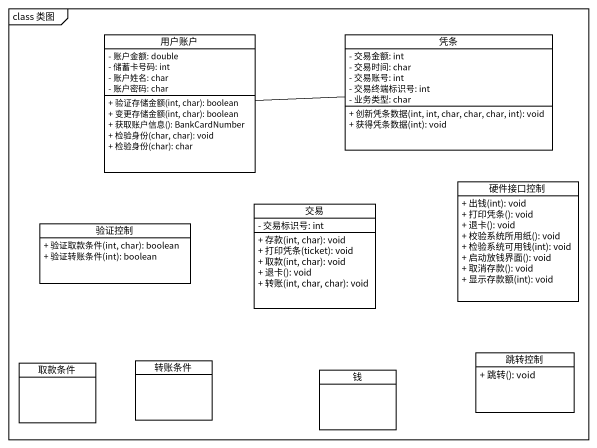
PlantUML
@startuml
mainframe class 类图
hide circle
hide empty members
skinparam classAttributeIconSize 0
class 用户账户 {
  - 账户金额: double
  - 储蓄卡号码: int
  - 账户姓名: char
  - 账户密码: char
  + 验证存储金额(int, char): boolean
  + 变更存储金额(int, char): boolean
  + 获取账户信息(): BankCardNumber
  + 检验身份(char, char): void
  + 检验身份(char): char
}
class 凭条 {
  - 交易金额: int
  - 交易时间: char
  - 交易账号: int
  - 交易终端标识号: int
  - 业务类型: char
  + 创新凭条数据(int, int, char, char, char, int): void
  + 获得凭条数据(int): void
}
class 硬件接口控制 {
  + 出钱(int): void
  + 打印凭条(): void
  + 退卡(): void
  + 校验系统所用纸(): void
  + 检验系统可用钱(int): void
  + 启动放钱界面(): void
  + 取消存款(): void
  + 显示存款额(int): void
}
class 验证控制 {
  + 验证取款条件(int, char): boolean
  + 验证转账条件(int): boolean
}
class 交易 {
  - 交易标识号: int
  + 存款(int, char): void
  + 打印凭条(ticket): void
  + 取款(int, char): void
  + 退卡(): void
  + 转账(int, char, char): void
}
class 取款条件
class 转账条件
class 钱
class 跳转控制 {
  + 跳转(): void
}
用户账户 -right- 凭条
@enduml
